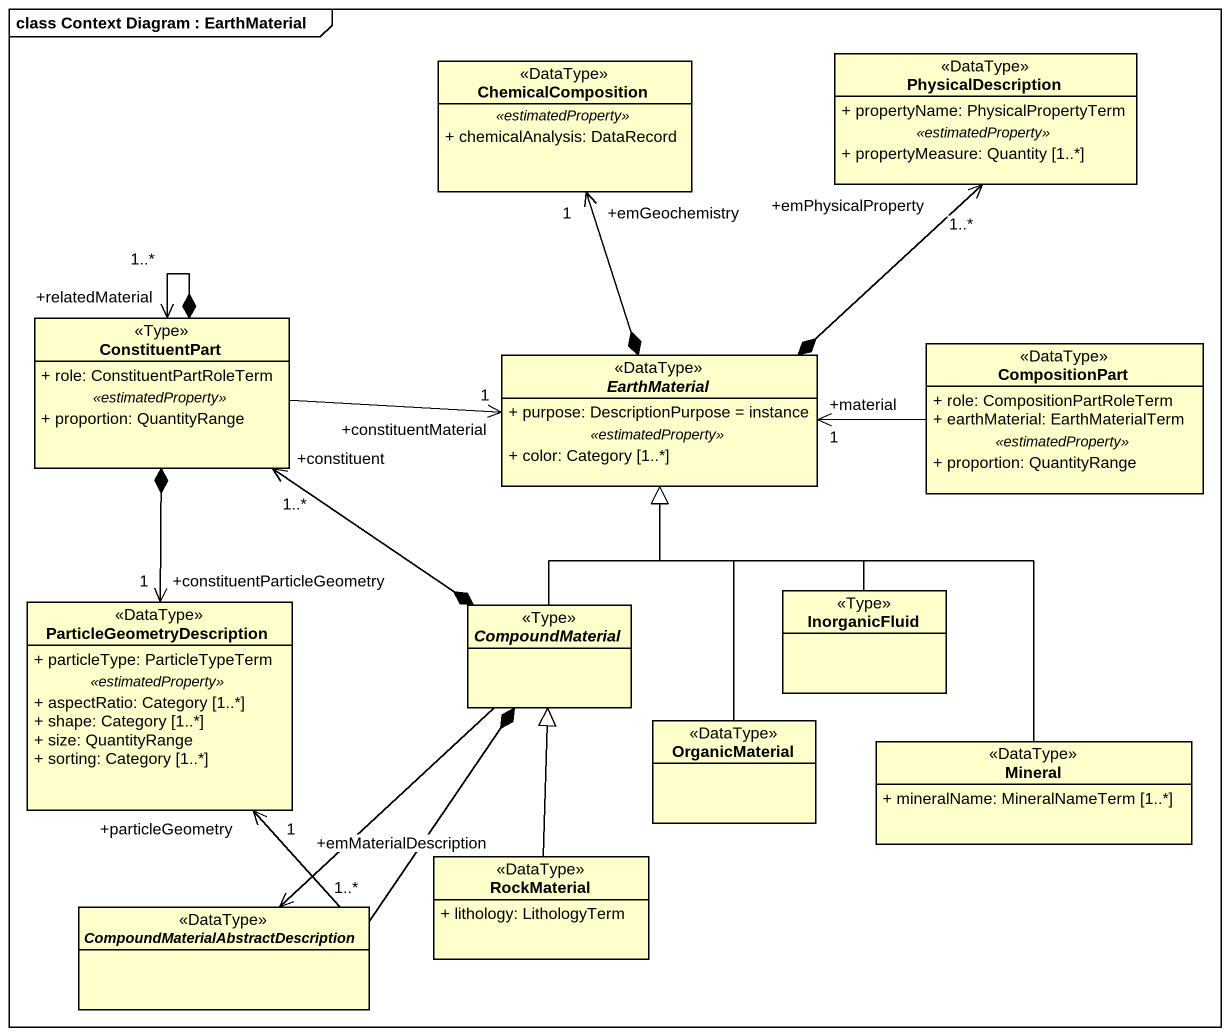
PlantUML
@startuml
mainframe class Context Diagram : EarthMaterial
hide circle
hide empty members
skinparam classAttributeIconSize 0
class ChemicalComposition <<DataType>> {
  .. <<estimatedProperty>> ..
  + chemicalAnalysis: DataRecord
}
class PhysicalDescription <<DataType>> {
  + propertyName: PhysicalPropertyTerm
  .. <<estimatedProperty>> ..
  + propertyMeasure: Quantity [1..*]
}
class ConstituentPart <<Type>> {
  + role: ConstituentPartRoleTerm
  .. <<estimatedProperty>> ..
  + proportion: QuantityRange
}
abstract class EarthMaterial <<DataType>> {
  + purpose: DescriptionPurpose = instance
  .. <<estimatedProperty>> ..
  + color: Category [1..*]
}
class CompositionPart <<DataType>> {
  + role: CompositionPartRoleTerm
  + earthMaterial: EarthMaterialTerm
  .. <<estimatedProperty>> ..
  + proportion: QuantityRange
}
class ParticleGeometryDescription <<DataType>> {
  + particleType: ParticleTypeTerm
  .. <<estimatedProperty>> ..
  + aspectRatio: Category [1..*]
  + shape: Category [1..*]
  + size: QuantityRange
  + sorting: Category [1..*]
}
abstract class CompoundMaterial <<Type>>
class InorganicFluid <<Type>>
class OrganicMaterial <<DataType>>
class Mineral <<DataType>> {
  + mineralName: MineralNameTerm [1..*]
}
class RockMaterial <<DataType>> {
  + lithology: LithologyTerm
}
abstract class "CompoundMaterialAbstractDescription" as CompoundMaterialAbstractDesc <<DataType>>
ConstituentPart *--> "+relatedMaterial\n1..*" ConstituentPart
ConstituentPart -right-> "+constituentMaterial\n1" EarthMaterial
ConstituentPart *--> "+constituentParticleGeometry\n1" ParticleGeometryDescription
EarthMaterial *-up-> "+emGeochemistry\n1" ChemicalComposition
EarthMaterial *-up-> "+emPhysicalProperty\n1..*" PhysicalDescription
CompositionPart -left-> "+material\n1" EarthMaterial
CompoundMaterial *-up-> "+constituent\n1..*" ConstituentPart
CompoundMaterial -up-|> EarthMaterial
CompoundMaterial *-left-> "+particleGeometry\n1" ParticleGeometryDescription
CompoundMaterial --> "+emMaterialDescription\n1..*" CompoundMaterialAbstractDesc
InorganicFluid -up-|> EarthMaterial
OrganicMaterial -up-|> EarthMaterial
Mineral -up-|> EarthMaterial
RockMaterial -up-|> CompoundMaterial
@enduml
